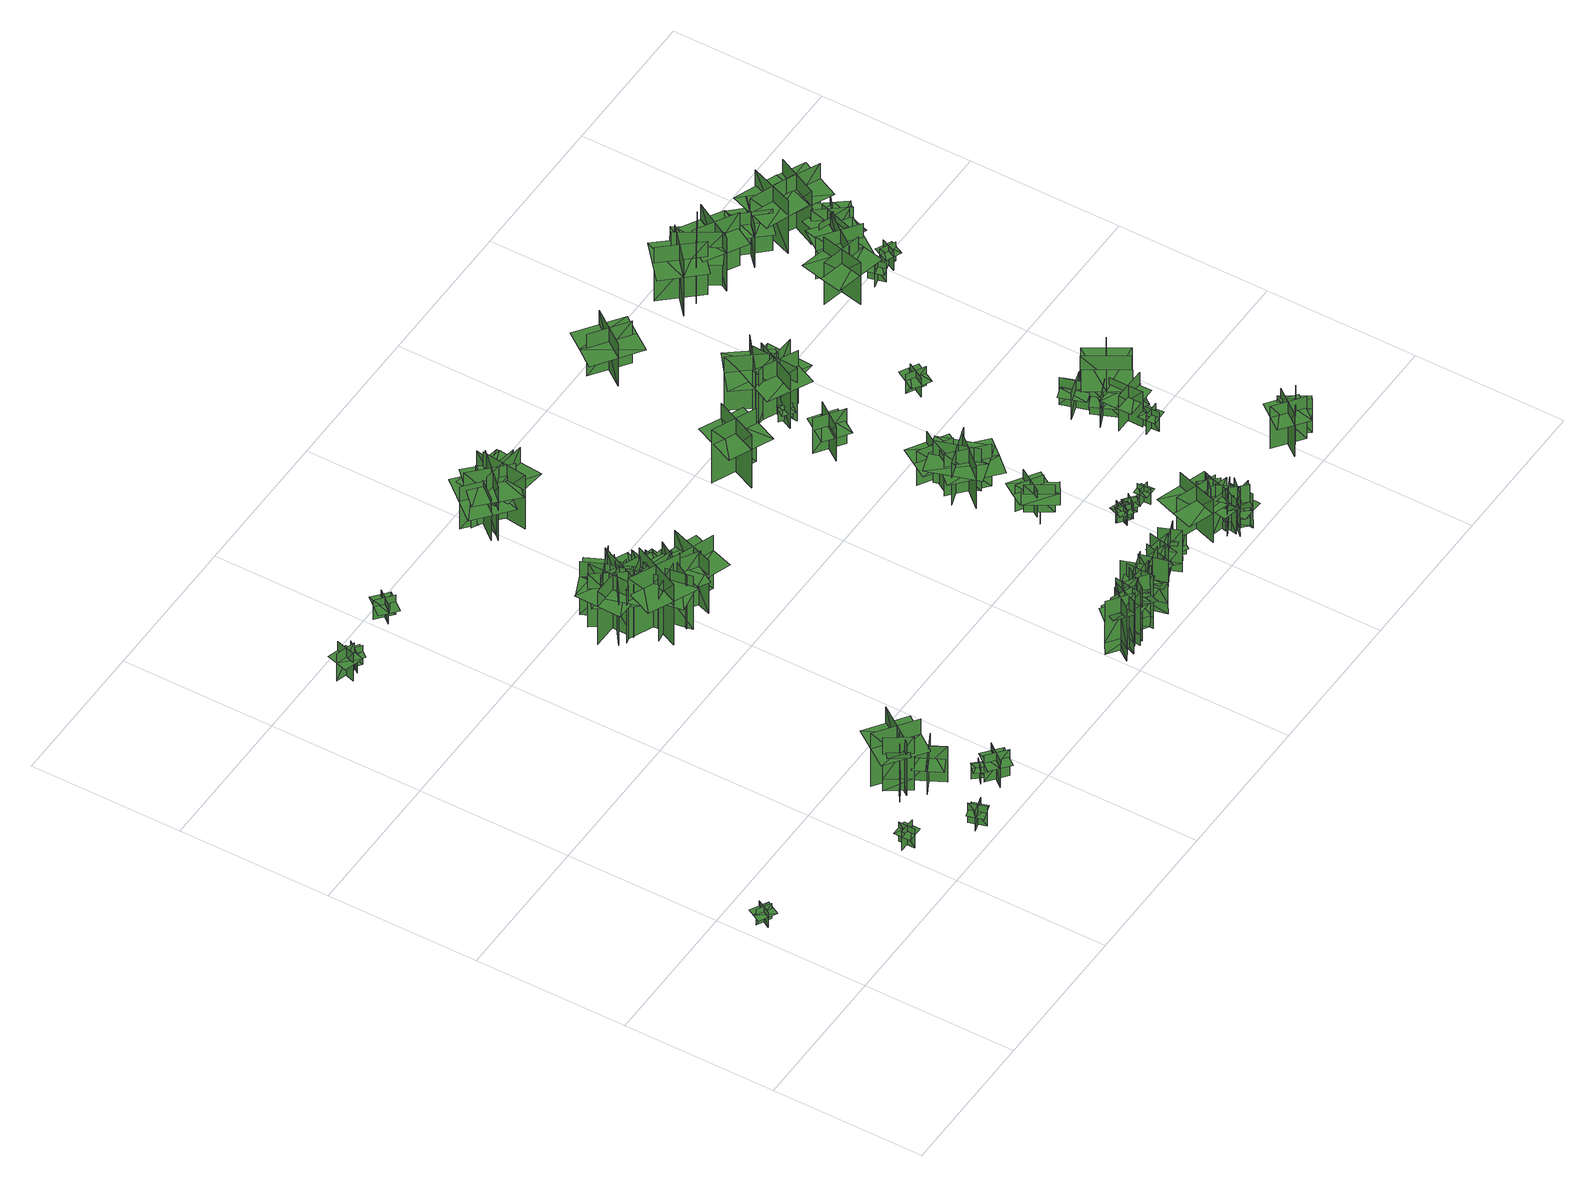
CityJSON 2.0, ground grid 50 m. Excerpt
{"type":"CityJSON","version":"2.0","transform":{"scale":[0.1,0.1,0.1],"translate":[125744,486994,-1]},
"CityObjects":{
"tree1":{"type":"SolitaryVegetationObject","geometry":[{"type":"MultiSurface","lod":"1","boundaries":[[[0,1,2]],[[0,2,3]],[[4,5,6]],[[4,6,7]],[[8,9,10]],[[8,10,11]],[[8,11,12]],[[8,12,13]]]}]},
"tree2":{"type":"SolitaryVegetationObject","geometry":[{"type":"MultiSurface","lod":"1","boundaries":[[[14,15,16]],[[14,16,17]],[[18,19,20]],[[18,20,21]],[[22,23,24]],[[22,24,25]],[[22,25,26]],[[22,26,27]]]}]},
"tree3":{"type":"SolitaryVegetationObject","geometry":[{"type":"MultiSurface","lod":"1","boundaries":[[[28,29,30]],[[28,30,31]],[[32,33,34]],[[32,34,35]],[[36,37,38]],[[36,38,39]],[[36,37,40]],[[36,40,41]]]}]},
"tree4":{"type":"SolitaryVegetationObject","geometry":[{"type":"MultiSurface","lod":"1","boundaries":[[[42,43,44]],[[42,44,45]],[[46,47,48]],[[46,48,49]],[[50,51,47]],[[50,47,46]],[[52,53,43]],[[52,43,42]],[[54,55,56]],[[54,56,57]],[[58,59,60]],[[58,60,61]]]}]},
"tree5":{"type":"SolitaryVegetationObject","geometry":[{"type":"MultiSurface","lod":"1","boundaries":[[[62,63,64]],[[62,64,65]],[[66,67,68]],[[66,68,69]],[[70,71,72]],[[70,72,73]],[[70,74,75]],[[70,75,71]]]}]},
"tree6":{"type":"SolitaryVegetationObject","geometry":[{"type":"MultiSurface","lod":"1","boundaries":[[[76,77,78]],[[76,78,79]],[[80,81,82]],[[80,82,83]],[[84,85,86]],[[84,86,87]],[[84,87,88]],[[84,88,89]]]}]},
"tree7":{"type":"SolitaryVegetationObject","geometry":[{"type":"MultiSurface","lod":"1","boundaries":[[[90,91,92]],[[90,92,93]],[[94,95,96]],[[94,96,97]],[[98,99,100]],[[98,100,101]],[[98,99,102]],[[98,102,103]]]}]},
"tree8":{"type":"SolitaryVegetationObject","geometry":[{"type":"MultiSurface","lod":"1","boundaries":[[[104,105,106]],[[104,106,107]],[[108,109,110]],[[108,110,111]],[[112,113,114]],[[112,114,115]],[[112,115,116]],[[112,116,117]]]}]},
"tree9":{"type":"SolitaryVegetationObject","geometry":[{"type":"MultiSurface","lod":"1","boundaries":[[[118,119,120]],[[118,120,121]],[[122,123,124]],[[122,124,125]],[[126,127,128]],[[126,128,129]],[[126,129,130]],[[126,130,131]]]}]},
"tree10":{"type":"SolitaryVegetationObject","geometry":[{"type":"MultiSurface","lod":"1","boundaries":[[[132,133,134]],[[132,134,135]],[[136,137,138]],[[136,138,139]],[[140,141,142]],[[140,142,143]],[[140,143,144]],[[140,144,145]]]}]},
"tree11":{"type":"SolitaryVegetationObject","geometry":[{"type":"MultiSurface","lod":"1","boundaries":[[[146,147,148]],[[146,148,149]],[[150,151,152]],[[150,152,153]],[[154,155,156]],[[154,156,157]],[[154,157,158]],[[154,158,159]]]}]},
"tree12":{"type":"SolitaryVegetationObject","geometry":[{"type":"MultiSurface","lod":"1","boundaries":[[[160,161,162]],[[160,162,163]],[[164,165,166]],[[164,166,167]],[[168,169,170]],[[168,170,171]],[[168,171,172]],[[168,172,173]]]}]},
"tree13":{"type":"SolitaryVegetationObject","geometry":[{"type":"MultiSurface","lod":"1","boundaries":[[[174,175,176]],[[174,176,177]],[[178,179,180]],[[178,180,181]],[[182,183,184]],[[182,184,185]],[[182,185,186]],[[182,186,187]]]}]},
"tree14":{"type":"SolitaryVegetationObject","geometry":[{"type":"MultiSurface","lod":"1","boundaries":[[[188,189,190]],[[188,190,191]],[[192,193,194]],[[192,194,195]],[[196,197,198]],[[196,198,199]],[[196,199,200]],[[196,200,201]]]}]},
"tree15":{"type":"SolitaryVegetationObject","geometry":[{"type":"MultiSurface","lod":"1","boundaries":[[[202,203,204]],[[202,204,205]],[[206,207,208]],[[206,208,209]],[[210,211,212]],[[210,212,213]],[[210,213,214]],[[210,214,215]]]}]},
"tree16":{"type":"SolitaryVegetationObject","geometry":[{"type":"MultiSurface","lod":"1","boundaries":[[[216,217,218]],[[216,218,219]],[[220,221,222]],[[220,222,223]],[[224,225,226]],[[224,226,227]],[[224,227,228]],[[224,228,229]]]}]},
"tree17":{"type":"SolitaryVegetationObject","geometry":[{"type":"MultiSurface","lod":"1","boundaries":[[[230,231,232]],[[230,232,233]],[[234,235,236]],[[234,236,237]],[[238,239,240]],[[238,240,241]],[[238,241,242]],[[238,242,243]]]}]},
"tree18":{"type":"SolitaryVegetationObject","geometry":[{"type":"MultiSurface","lod":"1","boundaries":[[[244,245,246]],[[244,246,247]],[[248,249,250]],[[248,250,251]],[[252,253,254]],[[252,254,255]],[[252,255,256]],[[252,256,257]]]}]},
"tree19":{"type":"SolitaryVegetationObject","geometry":[{"type":"MultiSurface","lod":"1","boundaries":[[[258,259,260]],[[258,260,261]],[[262,263,264]],[[262,264,265]],[[266,267,268]],[[266,268,269]],[[266,269,270]],[[266,270,271]]]}]},
"tree20":{"type":"SolitaryVegetationObject","geometry":[{"type":"MultiSurface","lod":"1","boundaries":[[[272,273,274]],[[272,274,275]],[[276,277,278]],[[276,278,279]],[[280,281,282]],[[280,282,283]],[[280,283,284]],[[280,284,285]]]}]},
"tree21":{"type":"SolitaryVegetationObject","geometry":[{"type":"MultiSurface","lod":"1","boundaries":[[[286,287,288]],[[286,288,289]],[[290,291,292]],[[290,292,293]],[[294,295,296]],[[294,296,297]],[[294,297,298]],[[294,298,299]]]}]},
"tree22":{"type":"SolitaryVegetationObject","geometry":[{"type":"MultiSurface","lod":"1","boundaries":[[[300,301,302]],[[300,302,303]],[[304,305,306]],[[304,306,307]],[[308,309,310]],[[308,310,311]],[[308,311,312]],[[308,312,313]]]}]},
"tree23":{"type":"SolitaryVegetationObject","geometry":[{"type":"MultiSurface","lod":"1","boundaries":[[[314,315,316]],[[314,316,317]],[[318,319,320]],[[318,320,321]],[[322,323,319]],[[322,319,318]],[[324,325,315]],[[324,315,314]],[[326,327,328]],[[326,328,329]],[[330,331,332]],[[330,332,333]]]}]},
"tree24":{"type":"SolitaryVegetationObject","geometry":[{"type":"MultiSurface","lod":"1","boundaries":[[[334,335,336]],[[334,336,337]],[[338,339,340]],[[338,340,341]],[[342,343,344]],[[342,344,345]],[[342,345,346]],[[342,346,347]]]}]},
"tree25":{"type":"SolitaryVegetationObject","geometry":[{"type":"MultiSurface","lod":"1","boundaries":[[[348,349,350]],[[348,350,351]],[[352,353,354]],[[352,354,355]],[[356,357,353]],[[356,353,352]],[[358,359,349]],[[358,349,348]],[[360,361,362]],[[360,362,363]],[[364,365,366]],[[364,366,367]]]}]},
"tree26":{"type":"SolitaryVegetationObject","geometry":[{"type":"MultiSurface","lod":"1","boundaries":[[[368,369,370]],[[368,370,371]],[[372,373,374]],[[372,374,375]],[[376,377,378]],[[376,378,379]],[[376,380,381]],[[376,381,377]]]}]},
"tree27":{"type":"SolitaryVegetationObject","geometry":[{"type":"MultiSurface","lod":"1","boundaries":[[[382,383,384]],[[382,384,385]],[[386,387,388]],[[386,388,389]],[[390,391,392]],[[390,392,393]],[[390,393,394]],[[390,394,395]]]}]},
"tree28":{"type":"SolitaryVegetationObject","geometry":[{"type":"MultiSurface","lod":"1","boundaries":[[[396,397,398]],[[396,398,399]],[[400,401,402]],[[400,402,403]],[[404,405,401]],[[404,401,400]],[[406,407,397]],[[406,397,396]],[[408,409,410]],[[408,410,411]],[[412,413,414]],[[412,414,415]]]}]},
"tree29":{"type":"SolitaryVegetationObject","geometry":[{"type":"MultiSurface","lod":"1","boundaries":[[[416,417,418]],[[416,418,419]],[[420,421,422]],[[420,422,423]],[[424,425,426]],[[424,426,427]],[[424,428,429]],[[424,429,425]]]}]},
"tree30":{"type":"SolitaryVegetationObject","geometry":[{"type":"MultiSurface","lod":"1","boundaries":[[[430,431,432]],[[430,432,433]],[[434,435,436]],[[434,436,437]],[[438,439,440]],[[438,440,441]],[[438,441,442]],[[438,442,443]]]}]},
"tree31":{"type":"SolitaryVegetationObject","geometry":[{"type":"MultiSurface","lod":"1","boundaries":[[[444,445,446]],[[444,446,447]],[[448,449,450]],[[448,450,451]],[[452,453,449]],[[452,449,448]],[[454,455,445]],[[454,445,444]],[[456,457,458]],[[456,458,459]],[[460,461,462]],[[460,462,463]]]}]},
"tree32":{"type":"SolitaryVegetationObject","geometry":[{"type":"MultiSurface","lod":"1","boundaries":[[[464,465,466]],[[464,466,467]],[[468,469,470]],[[468,470,471]],[[472,473,474]],[[472,474,475]],[[472,475,476]],[[472,476,477]]]}]},
"tree33":{"type":"SolitaryVegetationObject","geometry":[{"type":"MultiSurface","lod":"1","boundaries":[[[478,479,480]],[[478,480,481]],[[482,483,484]],[[482,484,485]],[[486,487,483]],[[486,483,482]],[[488,489,479]],[[488,479,478]],[[490,491,492]],[[490,492,493]],[[494,495,496]],[[494,496,497]]]}]},
"tree34":{"type":"SolitaryVegetationObject","geometry":[{"type":"MultiSurface","lod":"1","boundaries":[[[498,499,500]],[[498,500,501]],[[502,503,504]],[[502,504,505]],[[506,507,503]],[[506,503,502]],[[508,509,499]],[[508,499,498]],[[510,511,512]],[[510,512,513]],[[514,515,516]],[[514,516,517]]]}]},
"tree35":{"type":"SolitaryVegetationObject","geometry":[{"type":"MultiSurface","lod":"1","boundaries":[[[518,519,520]],[[518,520,521]],[[522,523,524]],[[522,524,525]],[[526,527,523]],[[526,523,522]],[[528,529,519]],[[528,519,518]],[[530,531,532]],[[530,532,533]],[[534,535,536]],[[534,536,537]]]}]},
"tree36":{"type":"SolitaryVegetationObject","geometry":[{"type":"MultiSurface","lod":"1","boundaries":[[[538,539,540]],[[538,540,541]],[[542,543,544]],[[542,544,545]],[[546,547,543]],[[546,543,542]],[[548,549,539]],[[548,539,538]],[[550,551,552]],[[550,552,553]],[[554,555,556]],[[554,556,557]]]}]},
"tree37":{"type":"SolitaryVegetationObject","geometry":[{"type":"MultiSurface","lod":"1","boundaries":[[[558,559,560]],[[558,560,561]],[[562,563,564]],[[562,564,565]],[[566,567,563]],[[566,563,562]],[[568,569,559]],[[568,559,558]],[[570,571,572]],[[570,572,573]],[[574,575,576]],[[574,576,577]]]}]},
"tree38":{"type":"SolitaryVegetationObject","geometry":[{"type":"MultiSurface","lod":"1","boundaries":[[[578,579,580]],[[578,580,581]],[[582,583,584]],[[582,584,585]],[[586,587,583]],[[586,583,582]],[[588,589,579]],[[588,579,578]],[[590,591,592]],[[590,592,593]],[[594,595,596]],[[594,596,597]]]}]},
"tree39":{"type":"SolitaryVegetationObject","geometry":[{"type":"MultiSurface","lod":"1","boundaries":[[[598,599,600]],[[598,600,601]],[[602,603,604]],[[602,604,605]],[[606,607,603]],[[606,603,602]],[[608,609,599]],[[608,599,598]],[[598,599,610]],[[598,610,611]],[[598,612,613]],[[598,613,599]]]}]},
"tree40":{"type":"SolitaryVegetationObject","geometry":[{"type":"MultiSurface","lod":"1","boundaries":[[[614,615,616]],[[614,616,617]],[[618,619,620]],[[618,620,621]],[[622,623,624]],[[622,624,625]],[[622,625,626]],[[622,626,627]]]}]},
"tree41":{"type":"SolitaryVegetationObject","geometry":[{"type":"MultiSurface","lod":"1","boundaries":[[[628,629,630]],[[628,630,631]],[[632,633,634]],[[632,634,635]],[[636,637,638]],[[636,638,639]],[[636,639,640]],[[636,640,641]]]}]},
"tree42":{"type":"SolitaryVegetationObject","geometry":[{"type":"MultiSurface","lod":"1","boundaries":[[[642,643,644]],[[642,644,645]],[[646,647,648]],[[646,648,649]],[[650,651,652]],[[650,652,653]],[[650,653,654]],[[650,654,655]]]}]},
"tree43":{"type":"SolitaryVegetationObject","geometry":[{"type":"MultiSurface","lod":"1","boundaries":[[[656,657,658]],[[656,658,659]],[[660,661,662]],[[660,662,663]],[[664,665,666]],[[664,666,667]],[[664,667,668]],[[664,668,669]]]}]},
"tree44":{"type":"SolitaryVegetationObject","geometry":[{"type":"MultiSurface","lod":"1","boundaries":[[[670,671,672]],[[670,672,673]],[[674,675,676]],[[674,676,677]],[[678,679,680]],[[678,680,681]],[[678,681,682]],[[678,682,683]]]}]},
"tree45":{"type":"SolitaryVegetationObject","geometry":[{"type":"MultiSurface","lod":"1","boundaries":[[[684,685,686]],[[684,686,687]],[[688,689,690]],[[688,690,691]],[[692,693,694]],[[692,694,695]],[[692,695,696]],[[692,696,697]]]}]},
"tree46":{"type":"SolitaryVegetationObject","geometry":[{"type":"MultiSurface","lod":"1","boundaries":[[[698,699,700]],[[698,700,701]],[[702,703,704]],[[702,704,705]],[[706,707,708]],[[706,708,709]],[[706,709,710]],[[706,710,711]]]}]},
"tree47":{"type":"SolitaryVegetationObject","geometry":[{"type":"MultiSurface","lod":"1","boundaries":[[[712,713,714]],[[712,714,715]],[[716,717,718]],[[716,718,719]],[[720,721,722]],[[720,722,723]],[[720,723,724]],[[720,724,725]]]}]},
"tree48":{"type":"SolitaryVegetationObject","geometry":[{"type":"MultiSurface","lod":"1","boundaries":[[[726,727,728]],[[726,728,729]],[[730,731,732]],[[730,732,733]],[[734,735,736]],[[734,736,737]],[[734,737,738]],[[734,738,739]]]}]},
"tree49":{"type":"SolitaryVegetationObject","geometry":[{"type":"MultiSurface","lod":"1","boundaries":[[[740,741,742]],[[740,742,743]],[[744,745,746]],[[744,746,747]],[[748,749,750]],[[748,750,751]],[[748,751,752]],[[748,752,753]]]}]},
"tree50":{"type":"SolitaryVegetationObject","geometry":[{"type":"MultiSurface","lod":"1","boundaries":[[[754,755,756]],[[754,756,757]],[[758,759,760]],[[758,760,761]],[[762,763,759]],[[762,759,758]],[[764,765,755]],[[764,755,754]],[[766,767,768]],[[766,768,769]],[[770,771,772]],[[770,772,773]]]}]},
"tree51":{"type":"SolitaryVegetationObject","geometry":[{"type":"MultiSurface","lod":"1","boundaries":[[[774,775,776]],[[774,776,777]],[[778,779,780]],[[778,780,781]],[[782,783,784]],[[782,784,785]],[[782,786,787]],[[782,787,783]]]}]},
"tree52":{"type":"SolitaryVegetationObject","geometry":[{"type":"MultiSurface","lod":"1","boundaries":[[[788,789,790]],[[788,790,791]],[[792,793,794]],[[792,794,795]],[[796,797,793]],[[796,793,792]],[[798,799,789]],[[798,789,788]],[[800,801,802]],[[800,802,803]],[[804,805,806]],[[804,806,807]]]}]},
"tree53":{"type":"SolitaryVegetationObject","geometry":[{"type":"MultiSurface","lod":"1","boundaries":[[[808,809,810]],[[808,810,811]],[[812,813,814]],[[812,814,815]],[[816,817,813]],[[816,813,812]],[[818,819,809]],[[818,809,808]],[[820,821,822]],[[820,822,823]],[[824,825,826]],[[824,826,827]]]}]},
"tree54":{"type":"SolitaryVegetationObject","geometry":[{"type":"MultiSurface","lod":"1","boundaries":[[[828,829,830]],[[828,830,831]],[[832,833,834]],[[832,834,835]],[[836,837,833]],[[836,833,832]],[[838,839,829]],[[838,829,828]],[[840,841,842]],[[840,842,843]],[[844,845,846]],[[844,846,847]]]}]},
"tree55":{"type":"SolitaryVegetationObject","geometry":[{"type":"MultiSurface","lod":"1","boundaries":[[[848,849,850]],[[848,850,851]],[[852,853,854]],[[852,854,855]],[[856,857,858]],[[856,858,859]],[[856,857,860]],[[856,860,861]]]}]},
"tree56":{"type":"SolitaryVegetationObject","geometry":[{"type":"MultiSurface","lod":"1","boundaries":[[[862,863,864]],[[862,864,865]],[[866,867,868]],[[866,868,869]],[[870,871,867]],[[870,867,866]],[[872,873,863]],[[872,863,862]],[[862,863,874]],[[862,874,875]],[[862,876,877]],[[862,877,863]]]}]},
"tree57":{"type":"SolitaryVegetationObject","geometry":[{"type":"MultiSurface","lod":"1","boundaries":[[[878,879,880]],[[878,880,881]],[[882,883,884]],[[882,884,885]],[[886,887,888]],[[886,888,889]],[[886,889,890]],[[886,890,891]]]}]},
"tree58":{"type":"SolitaryVegetationObject","geometry":[{"type":"MultiSurface","lod":"1","boundaries":[[[892,893,894]],[[892,894,895]],[[896,897,898]],[[896,898,899]],[[900,901,902]],[[900,902,903]],[[900,903,904]],[[900,904,905]]]}]},
"tree59":{"type":"SolitaryVegetationObject","geometry":[{"type":"MultiSurface","lod":"1","boundaries":[[[906,907,908]],[[906,908,909]],[[910,911,912]],[[910,912,913]],[[914,915,916]],[[914,916,917]],[[914,917,918]],[[914,918,919]]]}]},
"tree60":{"type":"SolitaryVegetationObject","geometry":[{"type":"MultiSurface","lod":"1","boundaries":[[[920,921,922]],[[920,922,923]],[[924,925,926]],[[924,926,927]],[[928,929,930]],[[928,930,931]],[[928,931,932]],[[928,932,933]]]}]},
"tree61":{"type":"SolitaryVegetationObject","geometry":[{"type":"MultiSurface","lod":"1","boundaries":[[[934,935,936]],[[934,936,937]],[[938,939,940]],[[938,940,941]],[[942,943,944]],[[942,944,945]],[[942,945,946]],[[942,946,947]]]}]},
"tree62":{"type":"SolitaryVegetationObject","geometry":[{"type":"MultiSurface","lod":"1","boundaries":[[[948,949,950]],[[948,950,951]],[[952,953,954]],[[952,954,955]],[[956,957,953]],[[956,953,952]],[[958,959,949]],[[958,949,948]],[[960,961,962]],[[960,962,963]],[[964,965,966]],[[964,966,967]]]}]},
"tree63":{"type":"SolitaryVegetationObject","geometry":[{"type":"MultiSurface","lod":"1","boundaries":[[[968,969,970]],[[968,970,971]],[[972,973,974]],[[972,974,975]],[[976,977,978]],[[976,978,979]],[[976,979,980]],[[976,980,981]]]}]},
"tree64":{"type":"SolitaryVegetationObject","geometry":[{"type":"MultiSurface","lod":"1","boundaries":[[[982,983,984]],[[982,984,985]],[[986,987,988]],[[986,988,989]],[[990,991,992]],[[990,992,993]],[[990,993,994]],[[990,994,995]]]}]},
"tree65":{"type":"SolitaryVegetationObject","geometry":[{"type":"MultiSurface","lod":"1","boundaries":[[[996,997,998]],[[996,998,999]],[[1000,1001,1002]],[[1000,1002,1003]],[[1004,1005,1006]],[[1004,1006,1007]],[[1004,1007,1008]],[[1004,1008,1009]]]}]},
"tree66":{"type":"SolitaryVegetationObject","geometry":[{"type":"MultiSurface","lod":"1","boundaries":[[[1010,1011,1012]],[[1010,1012,1013]],[[1014,1015,1016]],[[1014,1016,1017]],[[1018,1019,1020]],[[1018,1020,1021]],[[1018,1021,1022]],[[1018,1022,1023]]]}]},
"tree67":{"type":"SolitaryVegetationObject","geometry":[{"type":"MultiSurface","lod":"1","boundaries":[[[1024,1025,1026]],[[1024,1026,1027]],[[1028,1029,1030]],[[1028,1030,1031]],[[1032,1033,1034]],[[1032,1034,1035]],[[1032,1035,1036]],[[1032,1036,1037]]]}]},
"tree68":{"type":"SolitaryVegetationObject","geometry":[{"type":"MultiSurface","lod":"1","boundaries":[[[1038,1039,1040]],[[1038,1040,1041]],[[1042,1043,1044]],[[1042,1044,1045]],[[1046,1047,1048]],[[1046,1048,1049]],[[1046,1049,1050]],[[1046,1050,1051]]]}]},
"tree69":{"type":"SolitaryVegetationObject","geometry":[{"type":"MultiSurface","lod":"1","boundaries":[[[1052,1053,1054]],[[1052,1054,1055]],[[1056,1057,1058]],[[1056,1058,1059]],[[1060,1061,1062]],[[1060,1062,1063]],[[1060,1063,1064]],[[1060,1064,1065]]]}]},
"tree70":{"type":"SolitaryVegetationObject","geometry":[{"type":"MultiSurface","lod":"1","boundaries":[[[1066,1067,1068]],[[1066,1068,1069]],[[1070,1071,1072]],[[1070,1072,1073]],[[1074,1075,1076]],[[1074,1076,1077]],[[1074,1077,1078]],[[1074,1078,1079]]]}]},
"tree71":{"type":"SolitaryVegetationObject","geometry":[{"type":"MultiSurface","lod":"1","boundaries":[[[1080,1081,1082]],[[1080,1082,1083]],[[1084,1085,1086]],[[1084,1086,1087]],[[1088,1089,1090]],[[1088,1090,1091]],[[1088,1091,1092]],[[1088,1092,1093]]]}]},
"tree72":{"type":"SolitaryVegetationObject","geometry":[{"type":"MultiSurface","lod":"1","boundaries":[[[1094,1095,1096]],[[1094,1096,1097]],[[1098,1099,1100]],[[1098,1100,1101]],[[1102,1103,1104]],[[1102,1104,1105]],[[1102,1105,1106]],[[1102,1106,1107]]]}]},
"tree73":{"type":"SolitaryVegetationObject","geometry":[{"type":"MultiSurface","lod":"1","boundaries":[[[1108,1109,1110]],[[1108,1110,1111]],[[1112,1113,1114]],[[1112,1114,1115]],[[1116,1117,1118]],[[1116,1118,1119]],[[1116,1119,1120]],[[1116,1120,1121]]]}]},
"tree74":{"type":"SolitaryVegetationObject","geometry":[{"type":"MultiSurface","lod":"1","boundaries":[[[1122,1123,1124]],[[1122,1124,1125]],[[1126,1127,1128]],[[1126,1128,1129]],[[1130,1131,1132]],[[1130,1132,1133]],[[1130,1133,1134]],[[1130,1134,1135]]]}]},
"tree75":{"type":"SolitaryVegetationObject","geometry":[{"type":"MultiSurface","lod":"1","boundaries":[[[1136,1137,1138]],[[1136,1138,1139]],[[1140,1141,1142]],[[1140,1142,1143]],[[1144,1145,1146]],[[1144,1146,1147]],[[1144,1147,1148]],[[1144,1148,1149]]]}]},
"tree76":{"type":"SolitaryVegetationObject","geometry":[{"type":"MultiSurface","lod":"1","boundaries":[[[1150,1151,1152]],[[1150,1152,1153]],[[1154,1155,1156]],[[1154,1156,1157]],[[1158,1159,1160]],[[1158,1160,1161]],[[1158,1161,1162]],[[1158,1162,1163]]]}]},
"tree77":{"type":"SolitaryVegetationObject","geometry":[{"type":"MultiSurface","lod":"1","boundaries":[[[1164,1165,1166]],[[1164,1166,1167]],[[1168,1169,1170]],[[1168,1170,1171]],[[1172,1173,1174]],[[1172,1174,1175]],[[1172,1175,1176]],[[1172,1176,1177]]]}]},
"tree78":{"type":"SolitaryVegetationObject","geometry":[{"type":"MultiSurface","lod":"1","boundaries":[[[1178,1179,1180]],[[1178,1180,1181]],[[1182,1183,1184]],[[1182,1184,1185]],[[1186,1187,1188]],[[1186,1188,1189]],[[1186,1189,1190]],[[1186,1190,1191]]]}]},
"tree79":{"type":"SolitaryVegetationObject","geometry":[{"type":"MultiSurface","lod":"1","boundaries":[[[1192,1193,1194]],[[1192,1194,1195]],[[1196,1197,1198]],[[1196,1198,1199]],[[1200,1201,1202]],[[1200,1202,1203]],[[1200,1203,1204]],[[1200,1204,1205]]]}]},
"tree80":{"type":"SolitaryVegetationObject","geometry":[{"type":"MultiSurface","lod":"1","boundaries":[[[1206,1207,1208]],[[1206,1208,1209]],[[1210,1211,1212]],[[1210,1212,1213]],[[1214,1215,1216]],[[1214,1216,1217]],[[1214,1217,1218]],[[1214,1218,1219]]]}]},
"tree81":{"type":"SolitaryVegetationObject","geometry":[{"type":"MultiSurface","lod":"1","boundaries":[[[1220,1221,1222]],[[1220,1222,1223]],[[1224,1225,1226]],[[1224,1226,1227]],[[1228,1229,1230]],[[1228,1230,1231]],[[1228,1231,1232]],[[1228,1232,1233]]]}]},
"tree82":{"type":"SolitaryVegetationObject","geometry":[{"type":"MultiSurface","lod":"1","boundaries":[[[1234,1235,1236]],[[1234,1236,1237]],[[1238,1239,1240]],[[1238,1240,1241]],[[1242,1243,1244]],[[1242,1244,1245]],[[1242,1245,1246]],[[1242,1246,1247]]]}]},
"tree83":{"type":"SolitaryVegetationObject","geometry":[{"type":"MultiSurface","lod":"1","boundaries":[[[1248,1249,1250]],[[1248,1250,1251]],[[1252,1253,1254]],[[1252,1254,1255]],[[1256,1257,1258]],[[1256,1258,1259]],[[1256,1259,1260]],[[1256,1260,1261]]]}]},
"tree84":{"type":"SolitaryVegetationObject","geometry":[{"type":"MultiSurface","lod":"1","boundaries":[[[1262,1263,1264]],[[1262,1264,1265]],[[1266,1267,1268]],[[1266,1268,1269]],[[1270,1271,1272]],[[1270,1272,1273]],[[1270,1273,1274]],[[1270,1274,1275]]]}]},
"tree85":{"type":"SolitaryVegetationObject","geometry":[{"type":"MultiSurface","lod":"1","boundaries":[[[1276,1277,1278]],[[1276,1278,1279]],[[1280,1281,1282]],[[1280,1282,1283]],[[1284,1285,1286]],[[1284,1286,1287]],[[1284,1287,1288]],[[1284,1288,1289]]]}]},
"tree86":{"type":"SolitaryVegetationObject","geometry":[{"type":"MultiSurface","lod":"1","boundaries":[[[1290,1291,1292]],[[1290,1292,1293]],[[1294,1295,1296]],[[1294,1296,1297]],[[1298,1299,1300]],[[1298,1300,1301]],[[1298,1301,1302]],[[1298,1302,1303]]]}]}
},
"vertices":[
[34,347,34],[34,347,96],[60,393,96],[60,393,34],[25,382,34],[25,382,96],[70,357,96],[70,357,34],[18,385,76],[5,362,76],[61,331,76],[74,354,76],[87,378,76],[31,409,76],
[535,162,28],[535,217,28],[535,217,105],[535,162,105],[561,188,28],[506,188,28],[506,188,105],[561,188,105],[561,188,83],[561,215,83],[506,215,83],[506,188,83],[506,160,83],[561,160,83],
[688,53,24],[744,70,24],[744,70,103],[688,53,103],[723,34,24],[706,90,24],[706,90,103],[723,34,103],[688,51,77],[744,68,77],[736,96,77],[680,79,77],[751,45,77],[695,28,77],
[685,363,72],[735,288,72],[734,287,242],[684,362,242],[671,296,72],[746,347,72],[746,347,242],[671,297,242],[671,297,27],[746,347,27],[684,362,27],[734,287,27],[684,363,155],[735,287,155],[773,313,171],[722,388,171],[728,298,182],[689,354,182],[661,334,191],[699,278,191],
[285,1953,26],[266,1889,26],[266,1889,136],[285,1953,136],[240,1928,26],[304,1909,26],[304,1909,136],[240,1928,136],[240,1928,100],[304,1909,100],[314,1944,100],[250,1963,100],[229,1893,100],[293,1874,100],
[709,298,21],[799,424,21],[799,424,236],[709,298,236],[811,314,21],[685,404,21],[685,404,236],[811,314,236],[811,314,176],[856,377,176],[730,467,176],[685,404,176],[640,341,176],[766,251,176],
[838,298,21],[744,250,21],[744,250,162],[838,298,162],[769,320,21],[818,226,21],[818,226,162],[769,320,162],[836,301,114],[742,253,114],[767,206,114],[861,254,114],[723,291,114],[817,339,114],
[300,1896,25],[334,1940,25],[334,1940,102],[300,1896,102],[337,1900,25],[293,1935,25],[293,1935,102],[337,1900,102],[337,1900,80],[354,1922,80],[311,1956,80],[293,1935,80],[276,1913,80],[319,1879,80],
[891,141,22],[862,174,22],[862,174,84],[891,141,84],[893,170,22],[859,141,22],[859,141,84],[893,170,84],[893,170,67],[879,187,67],[845,158,67],[859,141,67],[874,124,67],[907,153,67],
[872,137,22],[932,88,22],[932,88,129],[872,137,129],[877,86,22],[926,146,22],[926,146,129],[877,86,129],[877,86,99],[907,61,99],[956,121,99],[926,146,99],[896,170,99],[847,110,99],
[561,1928,24],[561,1928,102],[509,1971,102],[509,1971,24],[516,1925,24],[516,1925,102],[557,1975,102],[557,1975,24],[510,1917,77],[535,1896,77],[586,1958,77],[561,1979,77],[535,2001,77],[484,1939,77],
[850,1304,13],[852,1459,13],[852,1459,228],[850,1304,228],[924,1375,13],[770,1377,13],[770,1377,228],[924,1375,228],[924,1375,168],[926,1453,168],[771,1455,168],[770,1377,168],[768,1300,168],[923,1298,168],
[907,1313,13],[815,1438,13],[815,1438,228],[907,1313,228],[923,1415,13],[798,1323,13],[798,1323,228],[923,1415,228],[923,1415,168],[877,1477,168],[752,1386,168],[798,1323,168],[844,1261,168],[969,1352,168],
[969,1350,13],[820,1309,13],[820,1309,229],[969,1350,229],[879,1401,13],[921,1252,13],[921,1252,229],[879,1401,229],[879,1401,169],[805,1381,169],[846,1232,169],[921,1252,169],[995,1273,169],[954,1422,169],
[996,1240,15],[834,1313,15],[834,1313,261],[996,1240,261],[955,1351,15],[882,1189,15],[882,1189,261],[955,1351,261],[955,1351,192],[874,1387,192],[801,1225,192],[882,1189,192],[963,1153,192],[1035,1315,192],
[945,1449,11],[803,1386,11],[803,1386,226],[945,1449,226],[849,1486,11],[912,1345,11],[912,1345,226],[849,1486,226],[849,1486,166],[778,1455,166],[841,1313,166],[912,1345,166],[983,1377,166],[919,1518,166],
[833,1406,12],[974,1343,12],[974,1343,227],[833,1406,227],[869,1310,12],[932,1451,12],[932,1451,227],[869,1310,227],[869,1310,167],[939,1278,167],[1003,1419,167],[932,1451,167],[861,1483,167],[798,1341,167],
[962,1174,18],[937,1327,18],[937,1327,233],[962,1174,233],[1023,1257,18],[870,1232,18],[870,1232,233],[1023,1257,233],[1023,1257,173],[1010,1334,173],[857,1309,173],[870,1232,173],[883,1156,173],[1035,1181,173],
[871,1324,15],[1020,1281,15],[1020,1281,230],[871,1324,230],[920,1233,15],[963,1382,15],[963,1382,230],[920,1233,230],[920,1233,170],[995,1211,170],[1038,1360,170],[963,1382,170],[889,1403,170],[846,1254,170],
[931,1291,17],[1063,1210,17],[1063,1210,232],[931,1291,232],[954,1191,17],[1035,1323,17],[1035,1323,232],[954,1191,232],[954,1191,172],[1020,1150,172],[1101,1282,172],[1035,1323,172],[969,1363,172],[888,1232,172],
[1042,1170,16],[1093,1316,16],[1093,1316,232],[1042,1170,232],[1135,1213,16],[989,1265,16],[989,1265,232],[1135,1213,232],[1135,1213,171],[1161,1286,171],[1015,1338,171],[989,1265,171],[963,1192,171],[1109,1140,171],
[1123,1380,18],[1123,1380,96],[1057,1393,96],[1057,1393,18],[1085,1356,18],[1085,1356,96],[1097,1419,96],[1097,1419,18],[1083,1346,71],[1116,1340,71],[1131,1418,71],[1098,1425,71],[1065,1431,71],[1050,1352,71],
[1493,114,68],[1567,60,68],[1566,59,238],[1492,112,238],[1504,46,68],[1557,119,68],[1556,120,238],[1503,46,238],[1503,46,23],[1556,120,23],[1492,112,23],[1566,59,23],[1493,113,151],[1566,60,151],[1593,97,167],[1520,150,167],[1556,67,177],[1501,106,177],[1481,78,187],[1536,39,187],
[959,1959,14],[959,1959,184],[1072,1865,184],[1072,1865,14],[1058,1966,14],[1058,1966,184],[967,1857,184],[967,1857,14],[1072,1983,129],[1016,2030,129],[903,1895,129],[959,1847,129],[1016,1800,129],[1129,1936,129],
[1518,112,63],[1601,75,63],[1600,74,233],[1518,110,233],[1543,48,63],[1579,131,63],[1578,131,233],[1542,48,233],[1542,48,18],[1578,131,18],[1518,110,18],[1600,74,18],[1518,111,146],[1601,74,146],[1619,117,162],[1536,153,162],[1589,79,173],[1527,106,173],[1513,75,182],[1576,48,182],
[996,1859,12],[1047,1952,12],[1047,1952,153],[996,1859,153],[1076,1882,12],[983,1934,12],[983,1934,153],[1076,1882,153],[1000,1867,117],[1047,1952,117],[1010,1972,117],[963,1887,117],[1037,1846,117],[1084,1931,117],
[1089,1850,11],[979,1958,11],[979,1958,226],[1089,1850,226],[1089,1953,11],[981,1842,11],[981,1842,226],[1089,1953,226],[1089,1953,166],[1034,2007,166],[925,1897,166],[981,1842,166],[1036,1788,166],[1144,1899,166],
[1597,139,62],[1582,50,62],[1581,50,232],[1595,140,232],[1541,100,62],[1630,85,62],[1630,86,232],[1541,100,232],[1541,100,17],[1630,86,17],[1595,140,17],[1581,50,17],[1596,140,145],[1581,50,145],[1627,43,161],[1641,132,161],[1583,62,172],[1594,130,172],[1560,135,181],[1549,68,181],
[1049,1931,15],[1085,1875,15],[1085,1875,125],[1049,1931,125],[1038,1881,15],[1094,1917,15],[1094,1917,125],[1038,1881,125],[1038,1881,89],[1094,1917,89],[1075,1948,89],[1019,1912,89],[1058,1851,89],[1114,1887,89],
[1080,1954,11],[1061,1801,11],[1061,1801,227],[1080,1954,227],[998,1891,11],[1152,1873,11],[1152,1873,227],[998,1891,227],[998,1891,166],[989,1814,166],[1143,1796,166],[1152,1873,166],[1161,1949,166],[1008,1968,166],
[1663,63,62],[1587,113,62],[1588,114,233],[1663,64,233],[1649,130,63],[1599,54,63],[1600,54,233],[1650,130,233],[1650,130,17],[1600,54,17],[1663,64,17],[1588,114,17],[1663,64,145],[1588,114,145],[1562,75,162],[1638,25,162],[1598,107,172],[1655,70,172],[1674,98,182],[1617,135,182],
[1083,1848,15],[1083,1848,185],[1108,1993,186],[1108,1993,15],[1027,1930,15],[1027,1930,186],[1167,1907,186],[1167,1907,15],[1006,1934,130],[994,1861,130],[1168,1832,130],[1180,1904,130],[1192,1977,130],[1018,2006,130],
[1663,144,62],[1660,54,62],[1659,54,233],[1661,144,233],[1613,97,63],[1703,95,63],[1703,96,233],[1613,98,233],[1613,98,17],[1703,96,17],[1661,144,17],[1659,54,17],[1662,144,145],[1659,54,145],[1705,52,162],[1708,143,162],[1659,66,172],[1661,134,172],[1626,135,181],[1625,67,181],
[1721,134,65],[1635,106,65],[1634,107,235],[1720,135,235],[1659,165,65],[1688,79,65],[1689,79,235],[1660,165,235],[1660,165,20],[1689,79,20],[1720,135,20],[1634,107,20],[1720,135,148],[1634,106,148],[1649,63,164],[1735,91,164],[1646,110,175],[1710,132,175],[1699,165,184],[1635,143,184],
[1728,47,65],[1706,135,65],[1708,135,235],[1730,47,235],[1764,105,65],[1676,84,65],[1676,83,235],[1764,105,235],[1764,105,20],[1676,83,20],[1730,47,20],[1708,135,20],[1729,47,148],[1707,135,148],[1662,124,165],[1684,36,165],[1710,123,175],[1727,57,175],[1760,65,184],[1744,131,184],
[1795,158,57],[1775,90,57],[1774,90,191],[1794,159,191],[1747,133,58],[1816,113,58],[1816,113,191],[1748,133,191],[1748,133,22],[1816,113,22],[1794,159,22],[1774,90,22],[1794,159,123],[1774,90,123],[1809,80,136],[1829,148,136],[1777,100,144],[1791,151,144],[1765,159,151],[1751,107,151],
[1836,172,57],[1822,103,57],[1821,103,191],[1835,173,191],[1791,142,58],[1861,129,58],[1861,130,191],[1791,143,191],[1791,143,22],[1861,130,22],[1835,173,22],[1821,103,22],[1835,173,123],[1822,103,123],[1857,96,136],[1871,166,136],[1823,112,144],[1833,165,144],[1806,170,151],[1797,117,151],
[1869,169,56],[1895,102,56],[1894,102,190],[1868,168,190],[1847,120,56],[1914,145,56],[1913,146,190],[1847,120,190],[1847,120,21],[1913,146,21],[1868,168,21],[1894,102,21],[1869,169,121],[1894,102,121],[1928,115,134],[1903,181,134],[1891,111,143],[1871,161,143],[1846,151,150],[1865,101,150],
[1933,126,59],[1958,161,59],[1940,173,59],[1915,139,59],[1928,155,59],[1962,130,59],[1964,132,98],[1929,157,98],[1929,157,20],[1964,132,20],[1935,125,20],[1959,160,20],[1958,161,98],[1933,126,98],[1951,114,59],[1975,148,59],
[1642,1381,12],[1500,1443,12],[1500,1443,227],[1642,1381,227],[1605,1477,12],[1543,1336,12],[1543,1336,227],[1605,1477,227],[1605,1477,167],[1534,1509,167],[1472,1367,167],[1543,1336,167],[1613,1304,167],[1676,1446,167],
[1929,603,17],[1929,603,126],[1850,553,126],[1850,553,17],[1914,541,17],[1914,541,126],[1866,618,126],[1866,618,17],[1922,530,91],[1961,555,91],[1901,650,91],[1861,624,91],[1822,599,91],[1882,505,91],
[1920,654,16],[1920,654,124],[1870,576,124],[1870,576,16],[1932,592,16],[1932,592,124],[1856,641,124],[1856,641,16],[1944,585,89],[1969,624,89],[1875,685,89],[1849,645,89],[1824,606,89],[1919,546,89],
[1971,335,21],[1998,370,21],[1998,370,82],[1971,335,82],[2000,338,21],[1965,365,21],[1965,365,82],[2000,338,82],[2000,338,65],[2014,356,65],[1979,383,65],[1965,365,65],[1951,348,65],[1986,321,65],
[1963,369,21],[2005,354,21],[2005,354,82],[1963,369,82],[1975,342,21],[1990,384,21],[1990,384,82],[1975,342,82],[1975,342,65],[1996,335,65],[2011,377,65],[1990,384,65],[1969,392,65],[1954,350,65],
[1904,851,17],[1904,851,187],[1807,742,187],[1807,742,17],[1908,752,17],[1908,752,187],[1802,847,187],[1802,847,17],[1925,738,132],[1974,793,132],[1842,910,132],[1793,855,132],[1744,800,132],[1876,683,132],
[1921,854,18],[1921,854,188],[1781,808,188],[1781,808,18],[1874,766,18],[1874,766,188],[1830,901,188],[1830,901,18],[1881,745,133],[1951,769,133],[1896,936,133],[1826,913,133],[1756,890,133],[1811,722,133],
[1878,953,17],[1878,953,157],[1815,851,157],[1815,851,17],[1895,874,17],[1895,874,157],[1796,935,157],[1796,935,17],[1911,865,111],[1942,916,111],[1819,992,111],[1787,940,111],[1756,889,111],[1879,813,111],
[2094,231,16],[2094,231,187],[2048,92,187],[2048,92,16],[2137,141,16],[2137,141,187],[2002,186,187],[2002,186,16],[2157,135,131],[2181,204,131],[2014,260,131],[1990,191,131],[1967,121,131],[2134,65,131],
[2035,340,20],[2002,368,20],[2002,368,81],[2035,340,81],[2033,369,20],[2004,335,20],[2004,335,81],[2033,369,81],[2033,369,64],[2017,383,64],[1988,350,64],[2004,335,64],[2021,321,64],[2050,354,64],
[2153,33,57],[2102,84,57],[2103,84,191],[2154,34,191],[2153,87,58],[2103,37,58],[2103,36,191],[2153,87,191],[2153,87,22],[2103,36,22],[2154,34,22],[2103,84,22],[2153,34,123],[2103,84,123],[2077,58,136],[2128,8,136],[2110,77,144],[2148,40,144],[2167,59,151],[2129,97,151],
[2073,107,18],[2157,88,18],[2157,88,160],[2073,107,160],[2109,52,18],[2127,135,18],[2127,135,160],[2109,52,160],[2109,52,114],[2127,135,114],[2081,145,114],[2063,62,114],[2154,42,114],[2173,125,114],
[2151,98,57],[2086,68,57],[2086,69,190],[2150,99,190],[2100,117,57],[2130,52,57],[2131,53,190],[2101,117,190],[2101,117,21],[2131,53,21],[2150,99,21],[2086,69,21],[2150,99,122],[2086,69,122],[2101,36,135],[2166,66,135],[2095,73,143],[2143,96,143],[2131,120,150],[2083,97,150],
[2082,123,53],[2134,173,53],[2134,172,187],[2083,123,187],[2136,122,53],[2087,173,53],[2086,173,187],[2136,122,187],[2136,122,17],[2086,173,17],[2083,123,17],[2134,172,17],[2083,123,118],[2134,172,118],[2109,199,131],[2058,149,131],[2127,166,139],[2089,128,139],[2108,109,147],[2146,146,147],
[2125,153,54],[2105,85,54],[2104,85,188],[2124,154,188],[2078,127,54],[2146,108,54],[2146,108,188],[2078,128,188],[2078,128,19],[2146,108,19],[2124,154,19],[2104,85,19],[2124,153,119],[2104,85,119],[2139,75,132],[2159,143,132],[2107,94,140],[2122,146,140],[2096,153,148],[2081,102,148],
[1820,1269,18],[1758,1183,18],[1758,1183,159],[1820,1269,159],[1749,1257,18],[1835,1196,18],[1835,1196,159],[1749,1257,159],[1817,1271,112],[1755,1185,112],[1799,1154,112],[1860,1241,112],[1721,1210,112],[1782,1296,112],
[2153,24,89],[2155,100,89],[2116,102,89],[2113,25,89],[2116,62,89],[2192,59,89],[2192,64,159],[2116,67,159],[2116,67,18],[2192,64,18],[2156,24,18],[2158,100,18],[2155,100,159],[2153,24,159],[2191,23,89],[2194,99,89],
[2103,348,18],[2059,347,18],[2059,347,80],[2103,348,80],[2082,369,18],[2083,324,18],[2083,324,80],[2082,369,80],[2082,369,62],[2060,368,62],[2061,324,62],[2083,324,62],[2105,325,62],[2104,369,62],
[1841,1381,18],[1806,1408,18],[1806,1408,79],[1841,1381,79],[1837,1410,18],[1811,1375,18],[1811,1375,79],[1837,1410,79],[1837,1410,62],[1820,1423,62],[1793,1388,62],[1811,1375,62],[1828,1361,62],[1855,1397,62],
[1805,1367,13],[1872,1507,13],[1872,1507,229],[1805,1367,229],[1903,1401,13],[1763,1468,13],[1763,1468,229],[1903,1401,229],[1903,1401,168],[1937,1470,168],[1797,1537,168],[1763,1468,168],[1730,1398,168],[1870,1331,168],
[1762,1458,12],[1884,1553,12],[1884,1553,228],[1762,1458,228],[1864,1445,12],[1769,1567,12],[1769,1567,228],[1864,1445,228],[1864,1445,167],[1926,1492,167],[1830,1615,167],[1769,1567,167],[1708,1519,167],[1803,1397,167],
[1851,1522,12],[1842,1367,12],[1842,1367,228],[1851,1522,228],[1774,1454,12],[1929,1445,12],[1929,1445,228],[1774,1454,228],[1774,1454,167],[1769,1376,167],[1924,1367,167],[1929,1445,167],[1933,1522,167],[1779,1531,167],
[1861,1441,34],[1878,1414,34],[1878,1414,95],[1860,1441,95],[1855,1418,34],[1883,1435,34],[1883,1435,95],[1855,1418,95],[1855,1418,18],[1883,1435,18],[1860,1441,18],[1878,1414,18],[1861,1441,64],[1878,1414,64],[1892,1423,70],[1875,1450,70],[1875,1418,73],[1862,1438,73],[1852,1432,77],[1865,1411,77],
[1690,1876,16],[1690,1876,186],[1776,1994,186],[1776,1994,16],[1676,1974,16],[1676,1974,186],[1791,1891,186],[1791,1891,16],[1659,1987,131],[1615,1927,131],[1758,1823,131],[1801,1883,131],[1845,1942,131],[1702,2046,131],
[2098,1160,15],[2098,1160,92],[2156,1127,92],[2156,1127,15],[2142,1171,15],[2142,1171,92],[2110,1115,92],[2110,1115,15],[2147,1179,67],[2118,1196,67],[2078,1127,67],[2107,1110,67],[2136,1093,67],[2176,1163,67],
[2346,459,19],[2344,515,19],[2344,515,96],[2346,459,96],[2371,486,19],[2316,484,19],[2316,484,96],[2371,486,96],[2371,486,75],[2370,514,75],[2315,512,75],[2316,484,75],[2317,456,75],[2373,459,75],
[2274,613,15],[2355,647,15],[2355,647,125],[2274,613,125],[2339,586,15],[2304,667,15],[2304,667,125],[2339,586,125],[2281,609,89],[2298,572,89],[2378,608,89],[2362,645,89],[2345,682,89],[2265,646,89],
[2403,559,16],[2290,560,16],[2290,560,157],[2403,559,157],[2340,623,16],[2339,510,16],[2339,510,157],[2340,623,157],[2396,567,112],[2396,620,112],[2283,619,112],[2283,566,112],[2283,514,112],[2397,515,112],
[2293,763,14],[2319,679,14],[2319,679,123],[2293,763,123],[2260,701,14],[2344,727,14],[2344,727,123],[2260,701,123],[2289,756,88],[2250,743,88],[2278,660,88],[2316,672,88],[2355,685,88],[2327,769,88],
[2547,85,16],[2458,153,16],[2458,153,186],[2547,85,186],[2536,166,16],[2467,77,16],[2467,77,186],[2536,166,186],[2536,166,142],[2493,199,142],[2424,109,142],[2467,77,142],[2511,44,142],[2579,133,142],
[2397,534,20],[2360,559,20],[2360,559,82],[2397,534,82],[2391,563,20],[2367,526,20],[2367,526,82],[2391,563,82],[2391,563,65],[2373,575,65],[2348,539,65],[2367,526,65],[2385,514,65],[2410,551,65],
[2425,600,15],[2425,600,185],[2347,725,185],[2347,725,15],[2329,624,15],[2329,624,185],[2449,700,185],[2449,700,15],[2310,613,130],[2350,550,130],[2499,644,130],[2460,707,130],[2421,769,130],[2271,675,130],
[2509,100,17],[2594,152,17],[2594,152,155],[2509,100,155],[2574,84,17],[2521,169,17],[2521,169,155],[2574,84,155],[2574,84,116],[2616,111,116],[2563,195,116],[2521,169,116],[2479,143,116],[2531,58,116],
[2440,606,16],[2397,597,16],[2397,597,78],[2440,606,78],[2416,622,16],[2425,579,16],[2425,579,78],[2416,622,78],[2416,622,61],[2394,617,61],[2403,574,61],[2425,579,61],[2446,583,61],[2437,626,61],
[2044,1973,9],[2146,1856,9],[2146,1856,225],[2044,1973,225],[2036,1870,9],[2153,1972,9],[2153,1972,225],[2036,1870,225],[2036,1870,164],[2088,1812,164],[2204,1914,164],[2153,1972,164],[2101,2030,164],[1985,1928,164],
[2124,1965,9],[2203,1832,9],[2203,1832,225],[2124,1965,225],[2098,1866,9],[2231,1944,9],[2231,1944,225],[2098,1866,225],[2098,1866,164],[2137,1799,164],[2271,1877,164],[2231,1944,164],[2192,2011,164],[2059,1933,164],
[2159,1917,10],[2293,1839,10],[2293,1839,225],[2159,1917,225],[2185,1817,10],[2262,1951,10],[2262,1951,225],[2185,1817,225],[2185,1817,165],[2252,1778,165],[2329,1912,165],[2262,1951,165],[2195,1990,165],[2118,1855,165],
[2369,1603,14],[2369,1603,185],[2338,1460,185],[2338,1460,14],[2421,1519,14],[2421,1519,185],[2283,1549,185],[2283,1549,14],[2443,1514,129],[2458,1586,129],[2286,1624,129],[2270,1552,129],[2255,1480,129],[2427,1442,129],
[2454,1445,14],[2440,1499,14],[2440,1499,91],[2454,1445,91],[2473,1477,14],[2419,1463,14],[2419,1463,91],[2473,1477,91],[2473,1477,69],[2465,1504,69],[2412,1489,69],[2419,1463,69],[2427,1436,69],[2480,1451,69],
[2478,1537,13],[2478,1537,183],[2360,1624,183],[2360,1624,13],[2380,1524,13],[2380,1524,183],[2464,1638,183],[2464,1638,13],[2367,1506,128],[2426,1462,128],[2530,1605,128],[2471,1648,128],[2412,1692,128],[2307,1550,128],
[2311,1879,11],[2394,1790,11],[2394,1790,180],[2311,1879,180],[2308,1798,11],[2397,1881,11],[2397,1881,180],[2308,1798,180],[2308,1798,133],[2349,1753,133],[2438,1836,133],[2397,1881,133],[2356,1925,133],[2266,1843,133],
[2539,1465,17],[2489,1489,17],[2489,1489,94],[2539,1465,94],[2527,1500,17],[2503,1450,17],[2503,1450,94],[2527,1500,94],[2527,1500,72],[2502,1512,72],[2478,1462,72],[2503,1450,72],[2528,1438,72],[2552,1488,72],
[2408,1747,10],[2463,1892,10],[2463,1892,225],[2408,1747,225],[2503,1789,10],[2358,1844,10],[2358,1844,225],[2503,1789,225],[2503,1789,165],[2530,1861,165],[2386,1917,165],[2358,1844,165],[2330,1772,165],[2475,1717,165],
[2435,1660,12],[2435,1660,152],[2548,1620,152],[2548,1620,12],[2508,1694,12],[2508,1694,152],[2470,1584,152],[2470,1584,12],[2514,1711,106],[2458,1731,106],[2410,1594,106],[2467,1575,106],[2524,1555,106],[2571,1691,106],
[2546,1614,11],[2546,1614,151],[2472,1709,151],[2472,1709,11],[2466,1626,11],[2466,1626,151],[2557,1697,151],[2557,1697,11],[2451,1615,105],[2488,1568,105],[2602,1656,105],[2566,1703,105],[2529,1751,105],[2415,1663,105],
[2542,1848,9],[2475,1709,9],[2475,1709,224],[2542,1848,224],[2444,1814,9],[2584,1748,9],[2584,1748,224],[2444,1814,224],[2444,1814,164],[2411,1744,164],[2551,1678,164],[2584,1748,164],[2617,1818,164],[2478,1884,164],
[2576,1675,12],[2534,1711,12],[2534,1711,89],[2576,1675,89],[2573,1712,12],[2538,1669,12],[2538,1669,89],[2573,1712,89],[2573,1712,67],[2552,1730,67],[2517,1687,67],[2538,1669,67],[2559,1652,67],[2594,1695,67]
]}
